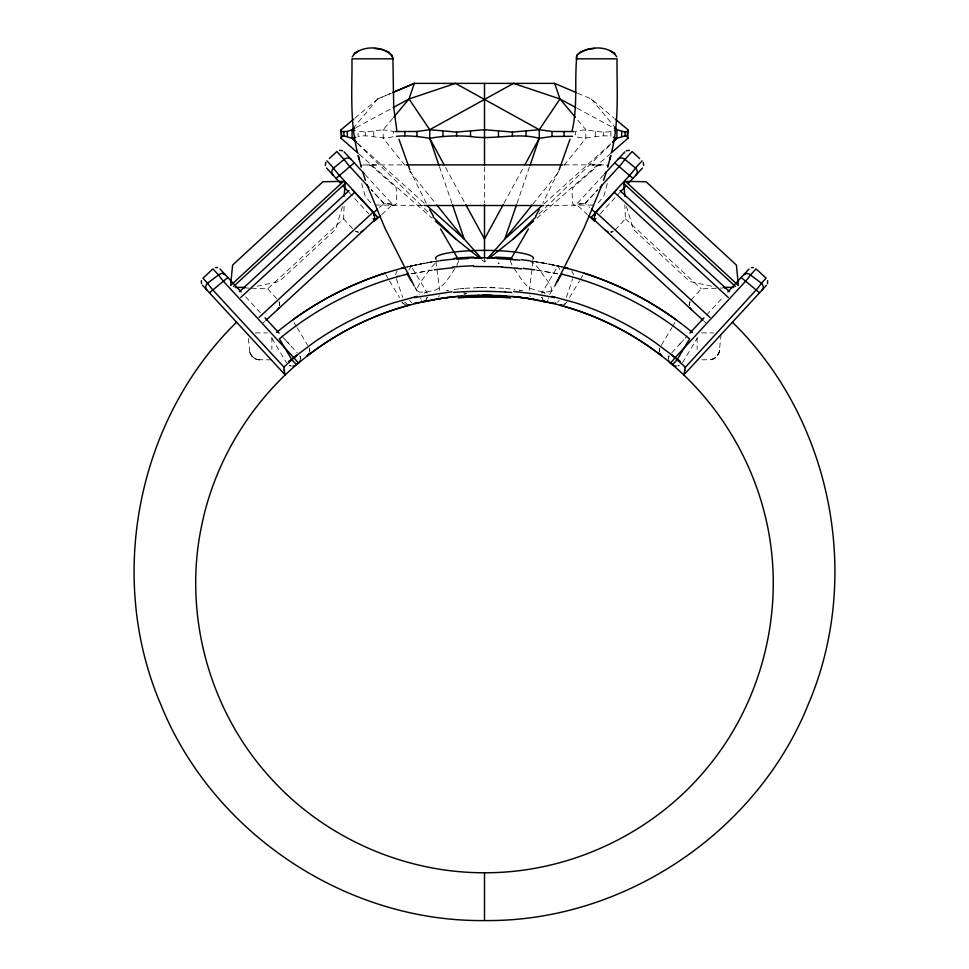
<?xml version="1.0" encoding="UTF-8"?>
<svg xmlns="http://www.w3.org/2000/svg" width="969" height="969" viewBox="0 0 969 969"><rect width="100%" height="100%" fill="white"/><g stroke="black" fill="none" stroke-linecap="round" stroke-linejoin="round"><path stroke-width="0.73" stroke-dasharray="4.84 3.63" d="M689.274 305.223L689.94 301.625M510.166 260.431L512.238 265.542M668.307 359.051L669.034 355.902L668.586 356.834M689.262 304.266L689.31 305.526L689.819 301.892M279.726 305.223L279.06 301.625M659.259 350.197L659.271 351.262L659.489 348.828M689.262 304.896L689.504 302.788M279.738 304.351L279.69 305.526L279.205 301.965M251.601 288.217L267.674 288.859L343.583 218.837L344.152 204.762M279.738 304.981L279.508 302.825M668.331 357.912L668.295 358.482A5.317 5.317 0 0 1 668.913 356.12M309.632 351.904L309.523 348.901M721.081 334.366L719.204 352.328L716.212 357.186L711.101 359.693L697.716 359.85M533.083 261.23L529.244 290.494M395.546 274.724L397.169 270.726M607.309 183.456L603.881 195.98L598.442 202.642M659.707 348.186L659.368 351.904M342.445 206.663L335.625 229.471L279.169 281.543L257.342 286.194M566.356 297.362L572.667 278.684M516.937 203.575L529.571 166.692M543.209 292.214L542.47 291.778L541.853 293.098L557.926 265.966L562.759 267.117M558.592 171.041L542.749 203.236M408.93 270.109L410.408 267.008M410.444 266.923L410.856 266.196M503.965 203.26L523.43 167.48M514.139 268.57C518.96 275.22 522.836 282.936 529.401 288.084C536.378 290.167 548.611 295.666 553.456 288.459M438.678 296.841L439.369 295.666M456.762 265.542L458.834 260.431M549.677 294.37L554.22 286.776M569.493 297.616L579.498 280.889M580.274 279.605L583.35 274.457M661.33 345.279L671.917 327.595M672.68 326.335L674.945 322.544M682.479 362.757L697.099 338.326M454.861 268.57C448.138 278.6 441.258 292.214 427.014 291.269C405.926 296.526 425.076 277.364 429.049 270.266A64.329 27.956 -39.9 0 1 430.696 268.074L434.584 263.847L438.448 261.569M566.393 302.679L566.926 301.904L564.963 304.012A8.394 5.644 -74.2 0 0 566.877 302.231A8.394 5.669 -74.2 0 1 564.903 304.048M533.059 203.902L559.44 171.113M564.152 165.251L585.821 138.313L585.821 129.713L576.24 118.327M551.894 291.197C551.446 283.457 543.839 277.049 539.951 270.266A64.329 27.956 39.9 0 0 538.304 268.074L534.416 263.847L530.552 261.569M353.031 128.574L377.716 98.971L391.319 93.181M392.76 118.327L383.179 129.713L365.337 132.075L355.696 130.779M679.39 344.504L687.251 335.977M671.674 352.886L683.751 339.768M603.663 174.832L576.41 204.374L587.335 214.561M585.264 203.357L597.934 189.633L585.203 203.308L589.661 207.414M600.295 213.725L620.015 192.346M615.145 229.968L625.417 218.837L624.848 204.762M691.054 299.99L701.326 288.859L717.399 288.217M706.595 314.973L723.407 296.744M539.139 213.858L611.524 143.569M379.339 207.414L384.572 203.454M262.635 323.404L264.852 321.357M381.665 214.561L392.639 204.435L365.337 174.832M565.726 303.382L563.631 304.726M544.033 203.793L611.318 143.351M537.044 218.098L609.695 154.277M354.86 118.182L377.789 98.935M482.199 260.08L484.5 261.909L486.801 260.08M611.863 231.954C608.75 232.608 616.696 230.67 610.494 232.16L613.135 231.482L610.942 232.112M424.095 293.232L426.53 291.778L411.074 265.966L406.241 267.117M425.052 292.662L426.505 291.79L427.147 293.098L426.53 291.778A6.831 6.831 0 0 1 427.135 293.098M356.059 127.569L391.815 108.262M377.716 98.971L391.27 93.194M612.311 231.809L613.135 231.482M678.494 365.81A6.831 6.831 0 0 0 679.233 365.555L677.719 365.991M610.894 131.481L610.894 136.472C598.903 133.758 587.153 140.796 575.392 136.472L575.392 131.481C587.88 127.096 600.732 135.03 613.304 130.779M406.835 266.972L408.385 266.596L407.622 266.778M407.985 266.693L410.541 266.087M411.97 265.748L410.02 266.209L437.201 261.049L413.412 265.433M582.684 203.635L576.749 204.229L581.897 203.72M411.801 265.797L424.131 263.229M415.132 265.046L416.936 264.658M418.85 264.271L420.849 263.859M411.304 273.803L433.288 269.963M411.777 273.706L431.532 270.218M422.932 263.459L425.112 263.047M426.517 262.793L438.448 260.867M446.249 290.724L448.32 290.373L447.702 290.482M427.365 262.635L434.621 261.436M592.858 205.004L542.858 205.513M454.061 289.501L463.485 288.411L459.197 288.859M584.174 203.478L583.253 203.514M392.518 205.513L395.413 204.931L396.406 203.248L396.878 192.589L396.188 187.659L371.272 165.687L368.002 164.9M600.998 164.9L597.728 165.687L572.812 187.659L572.122 192.589L572.594 203.248L573.587 204.931L576.482 205.513M404.848 165.251L383.179 138.313L383.179 129.713L393.608 131.481L393.608 136.472C381.847 140.796 370.097 133.758 358.106 136.472L358.106 131.481M464.975 288.277L484.5 287.418L504.025 288.277M363.169 164.984L404.654 164.875M720.088 288.108L722.765 287.999M477.79 287.527L486.196 287.43M598.757 164.9L605.831 164.984M564.346 164.875L601.107 164.875M422.726 205.513L376.142 205.004M255.307 332.9L267.359 332.9M701.641 332.9L713.693 332.9M271.284 359.85L257.899 359.693L252.788 357.186L249.796 352.328L247.919 334.366M367.893 164.875L370.243 164.9M489.539 287.478L491.21 287.527M357.137 231.954L358.53 232.16L355.72 231.385L358.13 232.124M246.235 287.999L248.912 288.108M492.87 287.587L494.517 287.648M505.515 288.411L514.927 289.501M384.79 203.417L385.65 203.514M391.912 204.193L385.698 203.575L392.142 204.205M383.906 203.381L371.139 189.585L383.736 203.357M530.624 260.879L537.516 261.933M536.027 270.012L557.829 273.827M555.697 265.458L532.114 261.085L547.315 263.701M532.066 261.085L559.016 266.221L557.199 265.797M537.577 270.23L557.393 273.743M520.026 290.276L519.36 290.167L522.751 290.724M539.539 262.272L546.262 263.495M548.333 263.895L550.319 264.295M549.52 264.137L557.296 265.809M711.658 286.194L689.831 281.543L633.375 229.471L626.555 206.663M552.209 264.694L554.002 265.082M558.58 266.112L562.056 266.947A328.612 327.001 -59.1 0 0 557.926 266.015M559.864 266.414L561.354 266.778M561.063 266.705L562.177 266.972M291.281 365.991L289.767 365.555A6.831 6.831 0 0 0 290.506 365.81L289.767 365.555L290.506 365.81M356.689 231.809L355.865 231.482M577.681 93.181L591.284 98.971L614.116 118.17M577.185 108.262L612.941 127.569M543.936 292.662L544.905 293.232L542.495 291.79A6.831 6.831 0 0 0 541.865 293.098M405.369 304.726L403.274 303.382M404.097 304.048A8.394 5.669 74.2 0 1 402.123 302.243A8.394 5.644 74.2 0 0 404.097 304.048L402.074 301.904L402.607 302.679M370.558 202.642L365.119 195.98L361.691 183.456M404.727 302.183L406.762 303.854M359.305 154.277L431.956 218.098M357.682 143.351L424.967 203.793M625.417 218.837L701.326 288.859M704.148 321.357L706.365 323.404M357.476 143.569L429.861 213.858M348.985 192.346L368.704 213.725M343.583 218.837L353.855 229.968M267.674 288.859L277.946 299.99M245.593 296.744L262.405 314.973M281.749 335.977L289.61 344.504M285.249 339.768L297.326 352.886M591.284 98.971L615.969 128.574M409.56 171.113L435.941 203.902M571.831 270.726L573.454 274.724M558.156 266.221L559.828 269.564M414.78 286.776L419.323 294.37M385.65 274.457L388.726 279.605M389.502 280.889L399.507 297.616M294.055 322.544L296.32 326.335M297.083 327.595L307.67 345.279M271.901 338.326L286.521 362.757M529.631 295.666L530.322 296.841M415.544 288.459L417.106 291.197M445.57 167.48L465.035 203.26M426.251 203.236L410.408 171.041M300.414 356.834L299.966 355.902L300.705 358.482A5.317 5.317 0 0 0 300.087 356.12M439.429 166.692L452.063 203.575M396.345 278.684L402.644 297.362M309.293 348.186L309.741 350.269M435.917 261.23L439.756 290.494M300.669 357.912L300.693 359.051M697.123 337.394L697.123 349.361M603.663 132.075L603.663 135.854M595.269 131.481L595.269 136.472M484.5 166.886L484.5 202.957M484.5 259.05L484.5 261.909M373.731 131.481L373.731 136.472M365.337 132.075L365.337 135.854M271.877 337.394L271.877 349.361M406.944 266.996A328.612 327.001 59.1 0 1 411.074 266.015M420.982 299.167A6.831 0.654 77.6 0 1 420.667 298.016M548.345 298.016A6.831 0.654 -77.5 0 1 548.03 299.167M530.418 260.831A48.85 7.8 0 0 1 529.946 261.036M439.054 261.036A48.85 7.8 0 0 1 438.582 260.831M559.161 300.329A6.831 6.371 -76.4 0 1 557.441 302.158M411.946 302.546A6.831 6.383 76.5 0 1 409.681 300.366M403.383 267.589A83.806 2.798 -9.7 0 1 401.36 267.614M567.301 267.577A83.746 2.774 9.7 0 1 565.181 267.517M719.519 350.584C718.937 355.684 714.468 359.753 709.332 359.85A10.235 10.235 0 0 0 719.519 350.584M427.232 297.168L426.057 299.482A6.831 6.831 0 0 0 427.232 297.168M596.444 164.875L592.422 165.081L596.444 164.875M376.578 165.081L372.556 164.875L376.578 165.081M259.668 359.85C254.532 359.753 250.063 355.684 249.481 350.584A10.235 10.235 0 0 0 259.668 359.85M542.943 299.482L541.768 297.168A6.831 6.831 0 0 0 542.943 299.482"/><path stroke-width="1.45" d="M616.781 56.856C608.944 44.441 586.705 46.088 576.93 55.306C574.254 80.1 577.984 105.754 572.182 130.355M685.083 367.808L684.95 370.449M685.095 367.59L756.535 289.549A9.072 0.654 -50 0 0 761.452 283.178A5.184 4.288 42.7 0 1 762.191 289.852M642.132 160.818L635.519 167.988A10.235 0.69 -49.1 0 1 629.668 175.365L595.305 212.623L595.172 215.239M643.67 165.481L643.246 162.404M230.731 284.038L232.608 265.046L322.931 181.736L342.021 181.385M344.031 196.513L345.339 183.359L343.486 181.348L230.586 285.504M201.37 280.622L201.479 283.626M611.742 151.552C619.288 121.21 616.793 89.754 617.023 58.83L576.071 58.83M767.521 283.626L767.63 280.622M609.767 159.655L610.845 155.379L607.708 167.153M570.014 139.27L559.101 169.902M576.313 57.268L576.93 55.306L579.934 52.29L586.39 49.613L594.433 48.45M606.376 171.634L603.542 180.404M393.717 117.188L409.039 98.971L414.32 83.382L554.68 83.382L576.373 92.624M325.754 162.404L325.33 165.481M516.453 204.992L504.788 239.04L487.395 258.638M530.055 165.275L539.285 138.313L539.285 129.713L559.961 98.971L554.68 83.382M602.052 184.716L584.016 228.224L554.874 285.843M358.167 153.272L341.136 138.313L341.839 136.472L341.136 129.713L353.709 119.151M610.833 153.272L627.864 138.313L627.161 136.472L627.864 129.713L615.291 119.151M309.256 353.213L307.112 356.035A12.573 9.205 52.4 0 0 307.609 355.611L312.018 352.304A290.421 289.368 59.1 0 1 402.51 307.04L409.705 304.993L406.592 305.09M407.767 272.749L407.198 274.118L411.74 281.713M352.219 56.856C360.093 44.501 385.299 45.289 392.687 57.268M279.011 307.718L278.636 308.36M503.238 204.58L484.5 239.04L465.762 204.58M524.871 164.827L539.285 138.313L552.015 136.472L572.558 136.314M209.522 292.711L227.788 277.546M535.7 216.099L539.261 209.679M528.456 228.878L510.566 259.692M557.26 281.713L561.705 273.876M278.394 308.711L277.606 309.595M532.114 205.077L504.788 239.04L541.792 205.803M341.839 131.481L347.338 131.481L352.074 129.713L353.976 127.436M689.88 333.118L703.954 317.844M604.68 173.742L624.86 151.854M600.041 187.344L620.003 165.626A10.32 0.703 -49.1 0 0 624.448 160.018L632.103 151.564L639.637 158.504M591.502 216.983L616.635 189.742M624.969 196.513L623.661 183.359L625.514 181.348L738.414 285.504M594.227 220.314L595.838 218.57M620.754 191.547L625.659 186.23M628.082 183.613L642.435 168.049M748.976 269.019L727.84 291.948M750.442 274.99L756.05 268.91L766.116 278.139L761.428 283.214L750.454 274.978A5.208 4.203 41.8 0 0 743.829 274.699A5.208 4.227 42.7 0 1 745.645 273.585M683.908 374.821L766.491 285.274M236.581 322.217C137.477 419.08 106.13 576.761 160.66 704.16C212.199 832.831 345.897 922.173 484.5 920.55C623.103 922.173 756.801 832.831 808.34 704.16C862.87 576.761 831.523 419.08 732.419 322.217M297.277 354.957L283.881 366.997L284.062 370.521M489.091 258.251L513.207 239.04L535.893 217.008M612.602 142.516L616.926 138.313L625.09 135.854L627.161 136.472M329.363 158.504L336.885 151.552L344.552 160.006A10.32 0.703 49.1 0 0 349.01 165.638L368.959 187.344M336.098 178.357L354.242 162.84M233.541 286.485L345.339 183.359M239.488 291.645L349.046 190.578M240.748 297.447L354.739 192.298M259.111 317.36L373.101 212.211M373.828 215.312L373.695 212.623L377.462 209.147M265.954 320.339L377.728 217.226M375.076 220.629L380.563 215.566M363.508 230.356L360.977 231.833M612.432 142.346L616.926 138.313L616.926 129.713L615.024 127.436M513.207 239.04L533.64 221.089M353.612 54.203L358.784 50.763M300.499 360.032A5.317 5.317 0 0 1 298.718 362.733C249.081 404.836 213.81 463.606 201.237 527.608C183.25 615.86 209.716 711.452 270.508 777.901C324.397 837.713 404.012 872.96 484.5 872.766C569.76 873.057 653.918 833.292 707.758 767.169C765.207 697.813 786.949 601.034 764.65 513.776C749.933 455.248 716.491 401.578 670.221 362.818A5.317 5.317 0 0 1 668.501 360.032M354.666 53.247L355.841 52.29M361.025 165.796L361.897 165.263M223.355 273.585A5.208 4.227 -42.7 0 1 225.171 274.699A5.208 4.203 -41.8 0 0 218.534 274.954L207.572 283.214L202.957 278.212L212.914 268.873L218.558 274.99M288.423 361.607L313.229 342.893A300.911 299.385 59.1 0 1 394.068 302.655L417.167 296.32M395.025 131.554L416.985 131.481L429.715 129.713L513.534 83.382L559.961 98.971L575.852 107.547M356.398 142.516L352.074 138.313L352.074 129.713L354.727 128.283M393.148 107.547L409.039 98.971L455.466 83.382L539.285 129.713L552.015 131.481L573.975 131.554M626.362 150.752L629.414 150.328M341.839 136.472L343.91 135.854L352.074 138.313L355.696 137.21M614.516 130.415L616.926 129.713L625.09 132.075L627.161 131.481M401.178 268.413L404.352 267.589M511.341 259.256L512.347 259.05M419.698 302.51L442.627 298.198M422.23 301.928L436.438 299.167M413.969 297.628L452.026 291.742M562.408 305.09L560.215 305.174L566.502 307.028A290.421 289.368 -59.1 0 1 656.982 352.316L661.888 356.035A12.573 9.205 -52.3 0 1 661.379 355.599L659.744 353.213M434.645 299.482L434.875 299.433M436.983 299.082L438.242 298.864M437.927 298.924L440.241 298.561M438.969 298.755L440.58 298.5L439.744 298.634M441.476 298.367L445.292 297.822M442.433 298.222L453.044 296.865L452.135 296.962M434.475 269.806L453.516 267.638M396.442 136.314C407.561 135.26 418.729 136.459 429.715 138.313C443.184 135.926 456.896 135.406 470.522 136.472C493.257 140.251 516.477 132.244 539.285 138.313M444.686 297.895L450.294 297.168M409.039 98.971L429.715 129.713L456.605 132.075L484.5 129.713L512.395 132.075L539.285 129.713M446.866 297.604L447.702 297.495M439.853 260.661L455.103 258.917M751.435 267.589L753.482 267.553M449.386 297.289L454.316 296.72L453.092 296.853M454.061 296.744L469.59 295.533M454.582 296.696L455.369 296.611M455.89 296.562L456.69 296.478M457.223 296.429L459.233 296.248M215.518 267.553L217.565 267.589M460.869 296.114L462.564 295.981M339.586 150.328L342.638 150.752M469.577 295.533L478.819 295.194M467.433 258.045L479.098 257.633M724.267 287.938L725.442 287.89M474.192 257.766L497.739 257.863M473.635 266.463L502.523 266.754M235.37 287.454L245.642 287.26M478.843 295.194L499.423 295.533M482.61 295.145L492.058 295.242M396.818 130.355L393.717 107.68L392.929 58.83L351.977 58.83C352.207 89.754 349.712 121.21 357.258 151.552M406.132 164.875L562.868 164.875M424.01 205.513L543.633 205.513M626.979 181.385L646.069 181.736L736.392 265.046L738.269 284.038M723.359 287.26L733.63 287.454M491.029 257.657L495.014 257.766M243.558 287.89L244.733 287.938M499.41 295.533L515.799 296.841M501.203 295.63L502.972 295.739M504.716 295.86L506.436 295.981M513.752 291.451L533.786 293.801L554.74 297.568M512.044 296.453L513.013 296.55M513.497 296.599L514.43 296.696M513.958 296.647L515.46 296.805M514.696 296.72L524.362 297.907M515.92 296.853L517.797 297.059M523.248 268.377L534.706 269.806M516.477 296.914L527.524 298.367L525.888 298.125M521.249 259.668L529.462 260.722M518.706 297.168L519.602 297.277M520.462 297.386L522.134 297.604M522.933 297.713L525.186 298.028L524.459 297.919M374.567 48.45L382.61 49.613L389.066 52.29L392.07 55.306L392.929 58.83M529.013 298.597L526.639 298.234L553.226 303.442M528.42 298.5L530.043 298.755L529.256 298.634M456.653 259.05L457.659 259.256M530.758 298.864L532.017 299.082M530.988 298.912L533.059 299.251M532.562 299.167L546.891 301.965A6.831 0.654 -77.5 0 0 547.424 300.984M533.471 299.324L534.343 299.482M551.833 296.32L574.944 302.643A300.911 299.385 -59.1 0 1 655.759 342.905L680.577 361.607M564.6 267.577L568.246 268.522M567.265 268.268L568.403 268.57M352.074 129.713L354.484 130.415M613.304 137.21L616.926 138.313M608.023 231.833L605.492 230.356M741.212 277.546L759.478 292.711M607.103 165.263L607.975 165.796M610.216 50.763L614.334 53.247M611.742 51.527L615.388 54.203M614.273 128.283L616.926 129.713M435.36 221.089L455.793 239.04L479.909 258.251M352.074 138.313L356.568 142.346M427.208 205.803L464.212 239.04L481.605 258.638M685.119 366.997L671.723 354.957M632.902 178.357L614.758 162.84M623.661 183.359L735.459 286.485M619.954 190.578L729.512 291.645M614.261 192.298L728.252 297.447M595.899 212.211L709.889 317.36M591.538 209.147L595.305 212.623M591.272 217.226L703.046 320.339M588.437 215.566L593.924 220.629M691.394 309.595L690.606 308.711M433.107 217.008L455.793 239.04M285.068 374.797L202.509 285.274M344.14 151.854L364.32 173.742M326.868 160.818L333.481 167.988A10.235 0.69 49.1 0 0 339.332 175.365L373.695 212.623M352.365 189.742L377.498 216.983M326.565 168.049L340.918 183.613M343.341 186.23L348.246 191.547M373.162 218.57L374.773 220.314M220.024 269.019L241.16 291.948M265.046 317.844L279.12 333.118M283.893 367.069L212.465 289.549A9.072 0.654 50 0 1 207.548 283.178A5.184 4.312 -42.7 0 0 206.809 289.852M559.961 98.971L575.283 117.188M436.886 205.077L464.212 239.04L452.547 204.992M690.364 308.36L689.989 307.718M458.434 259.692L440.544 228.878M429.739 209.679L433.3 216.099M429.715 129.713L429.715 138.313L444.129 164.827M414.126 285.843L384.984 228.224L366.948 184.716M409.899 169.902L398.986 139.27M429.715 138.313L438.945 165.275M365.458 180.404L362.624 171.634M361.292 167.153L358.155 155.379L359.233 159.655M627.864 129.713L627.864 138.313M625.09 132.075L625.09 135.854M621.662 131.481L621.662 136.472M564.079 132.075L564.079 135.854M552.015 131.481L552.015 136.472M526.046 131.481L526.046 136.472M512.395 132.075L512.395 135.854M498.478 131.481L498.478 136.472M484.5 83.382L484.5 165.372M484.5 204.459L484.5 257.621M484.5 872.778L484.5 920.538M470.522 131.481L470.522 136.472M456.605 132.075L456.605 135.854M442.954 131.481L442.954 136.472M416.985 131.481L416.985 136.472M404.921 132.075L404.921 135.854M347.338 131.481L347.338 136.472M343.91 132.075L343.91 135.854M341.136 129.713L341.136 138.313M292.541 320.012A328.576 327.449 59.1 0 1 384.875 273.173M276.553 332.488A328.612 327.001 59.1 0 1 405.563 267.335M407.21 274.154A322.217 320.582 59.1 0 0 279.375 338.859L291.79 359.596A6.831 0.678 49.5 0 0 296.817 364.441A6.831 6.831 0 0 1 292.856 366.064M296.841 364.477A291.281 289.731 59.1 0 1 422.157 302.001M424.87 300.669A6.831 6.831 0 0 1 422.145 301.953A6.831 0.654 77.6 0 1 421.576 300.984M584.125 273.173A328.576 327.449 -59.1 0 1 676.459 320.012M563.437 267.335A328.612 327.001 -59.1 0 1 692.447 332.488M561.79 274.154A322.217 320.582 -59.1 0 1 689.625 338.859L677.21 359.596A6.831 0.678 -49.5 0 1 672.183 364.441A6.831 6.831 0 0 0 676.144 366.064M546.843 302.001A291.281 289.731 -59.1 0 1 672.159 364.477M546.855 301.953A6.831 6.831 0 0 1 544.13 300.669M332.985 175.014A5.111 4.663 -42.7 0 1 333.59 168.109L344.152 159.425A5.124 4.639 -42.7 0 1 351.057 159.364M374.761 218.933A7.486 1.163 89.1 0 1 374.385 214.791M374.47 221.162A7.498 1.974 -83.1 0 1 374.155 220.932M218.522 274.942A9.121 0.666 50.3 0 0 223.318 281.167L294.213 358.082A6.686 0.678 52.1 0 0 298.767 362.794M284.947 374.276A7.316 1.429 -89.5 0 1 284.389 370.061M750.478 274.942A9.121 0.666 -50.3 0 1 745.682 281.167L674.787 358.082A6.686 0.678 -52.1 0 1 670.233 362.794M684.611 370.061A7.316 1.429 89.5 0 1 684.053 374.276M636.112 174.892A5.111 4.675 42.7 0 0 635.519 167.988L624.848 159.425A5.124 4.639 42.7 0 0 617.943 159.364M594.615 214.791A7.486 1.163 -89.1 0 1 594.239 218.933M594.845 220.932A7.498 1.974 83.1 0 1 594.53 221.162M436.05 259.171A48.85 7.8 0 0 1 484.5 250.377A48.85 7.8 0 0 1 532.95 259.171M453.516 292.408A76.987 14.971 0.4 0 1 511.717 292.493M555.77 303.031A6.831 6.371 -76.4 0 1 552.33 303.224M505.297 291.742A80.148 0.618 12.5 0 1 504.849 291.645M546.782 301.94A81.977 2.798 9.1 0 1 543.536 301.601M460.505 297.301A67.685 12.96 0.6 0 1 510.687 297.98M418.741 302.861A79.07 2.677 -9.1 0 1 415.495 303.091M416.525 303.249A6.831 6.383 76.5 0 1 414.272 303.358M464.417 291.608A80.161 0.678 -12.3 0 1 463.981 291.705M464.248 293.97A79.143 0.642 -12.4 0 1 466.222 293.534M458.252 297.943A67.673 12.997 -0.6 0 1 508.955 297.289M498.429 263.205A93.92 0.618 12.2 0 1 498.865 263.302M517.022 268.401A86.132 15.334 1 0 1 521.843 268.873M501.99 267.238A86.302 17.188 0.5 0 1 517.337 268.316M452.499 267.081A86.071 18.956 -0.1 0 1 473.235 265.821M397.92 276.335A91.086 2.798 -9.2 0 1 397.133 276.335M515.363 259.704A82.268 15.577 1.1 0 1 519.929 260.164M497.17 258.626A82.644 17.515 0.5 0 1 515.242 259.837M454.146 258.36A82.644 19.356 -0.1 0 1 473.829 257.112M412.709 265.724A84.351 0.739 -12.6 0 1 410.493 266.184M458.083 259.183A83.189 17.745 -0.5 0 1 467.918 258.529M495.389 257.124A82.486 19.271 0.1 0 1 511.462 258.057M558.883 266.269A84.436 0.703 12.7 0 1 556.678 265.809M414.296 83.382L392.663 92.6L414.32 83.382"/></g></svg>
